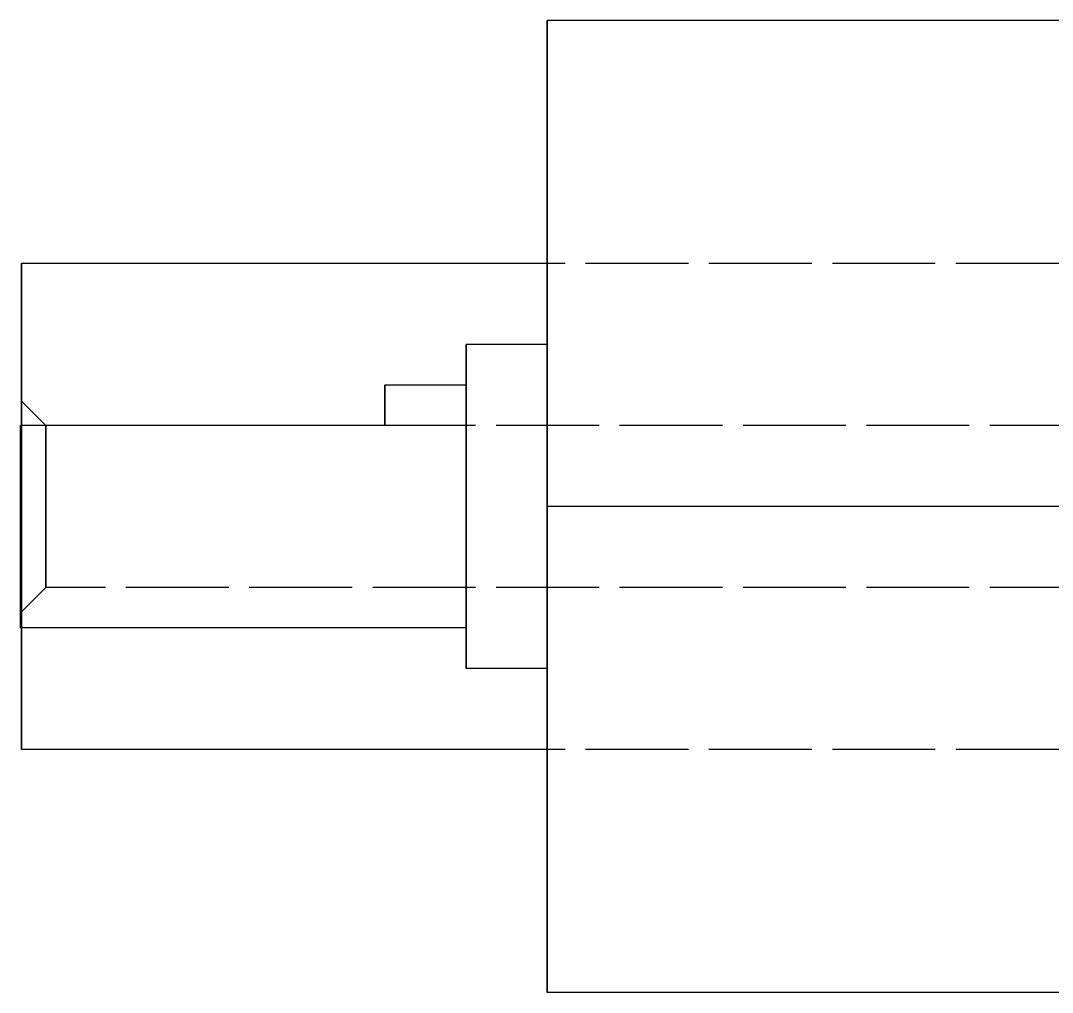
# Model space of a CAD drawing. Header units: millimetres. Extents: x -13 to 161, y -140 to 67.
# Drawn here: x 79.75 to 92.49, y -58.9 to -46.9 of the extents above; entities that cross this region are included whole.
import ezdxf

# ---------------------------------------------------------------- set-up
doc = ezdxf.new("R2010")
doc.units = ezdxf.units.MM
doc.linetypes.add('DASHED', pattern=[1.524, 1.27, -0.254])
doc.layers.add('HIDDEN', color=8, linetype='DASHED')
doc.layers.add('VISIBLE', color=7, linetype='CONTINUOUS')

msp = doc.modelspace()

# ---------------------------------------------------------------- linework, layer by layer
at = {"layer": 'HIDDEN'}
for points in [[(86.25, -46.9), (86.25, -47.09048), (86.25, -47.28095), (86.25, -47.47143), (86.25, -47.6619), (86.25, -47.85238), (86.25, -48.04286), (86.25, -48.23333), (86.25, -48.42381), (86.25, -48.61429), (86.25, -48.80476), (86.25, -48.99524), (86.25, -49.18571), (86.25, -49.37619), (86.25, -49.56667), (86.25, -49.75714), (86.25, -49.94762), (86.25, -50.1381), (86.25, -50.32857), (86.25, -50.51905), (86.25, -50.70952), (86.25, -50.9), (86.25, -51.09048), (86.25, -51.28095), (86.25, -51.47143), (86.25, -51.6619), (86.25, -51.85238), (86.25, -52.04286), (86.25, -52.23333), (86.25, -52.42381), (86.25, -52.61429), (86.25, -52.80476), (86.25, -52.99524), (86.25, -53.18571), (86.25, -53.37619), (86.25, -53.56667), (86.25, -53.75714), (86.25, -53.94762), (86.25, -54.1381), (86.25, -54.32857), (86.25, -54.51905), (86.25, -54.70952), (86.25, -54.9), (86.25, -55.09048), (86.25, -55.28095), (86.25, -55.47143), (86.25, -55.6619), (86.25, -55.85238), (86.25, -56.04286), (86.25, -56.23333), (86.25, -56.42381), (86.25, -56.61429), (86.25, -56.80476), (86.25, -56.99524), (86.25, -57.18571), (86.25, -57.37619), (86.25, -57.56667), (86.25, -57.75714), (86.25, -57.94762), (86.25, -58.1381), (86.25, -58.32857), (86.25, -58.51905), (86.25, -58.70952), (86.25, -58.9)], [(79.76, -49.9), (79.76, -49.99524), (79.76, -50.09048), (79.76, -50.18571), (79.76, -50.28095), (79.76, -50.37619), (79.76, -50.47143), (79.76, -50.56667), (79.76, -50.6619), (79.76, -50.75714), (79.76, -50.85238), (79.76, -50.94762), (79.76, -51.04286), (79.76, -51.1381), (79.76, -51.23333), (79.76, -51.32857), (79.76, -51.42381), (79.76, -51.51905), (79.76, -51.61429), (79.76, -51.70952), (79.76, -51.80476), (79.76, -51.9), (79.76, -51.99524), (79.76, -52.09048), (79.76, -52.18571), (79.76, -52.28095), (79.76, -52.37619), (79.76, -52.47143), (79.76, -52.56667), (79.76, -52.6619), (79.76, -52.75714), (79.76, -52.85238), (79.76, -52.94762), (79.76, -53.04286), (79.76, -53.1381), (79.76, -53.23333), (79.76, -53.32857), (79.76, -53.42381), (79.76, -53.51905), (79.76, -53.61429), (79.76, -53.70952), (79.76, -53.80476), (79.76, -53.9), (79.76, -53.99524), (79.76, -54.09048), (79.76, -54.18571), (79.76, -54.28095), (79.76, -54.37619), (79.76, -54.47143), (79.76, -54.56667), (79.76, -54.6619), (79.76, -54.75714), (79.76, -54.85238), (79.76, -54.94762), (79.76, -55.04286), (79.76, -55.1381), (79.76, -55.23333), (79.76, -55.32857), (79.76, -55.42381), (79.76, -55.51905), (79.76, -55.61429), (79.76, -55.70952), (79.76, -55.80476), (79.76, -55.9)], [(104.76, -49.9), (86.25, -49.9)], [(85.25, -50.9), (85.25, -50.96349), (85.25, -51.02698), (85.25, -51.09048), (85.25, -51.15397), (85.25, -51.21746), (85.25, -51.28095), (85.25, -51.34444), (85.25, -51.40794), (85.25, -51.47143), (85.25, -51.53492), (85.25, -51.59841), (85.25, -51.6619), (85.25, -51.7254), (85.25, -51.78889), (85.25, -51.85238), (85.25, -51.91587), (85.25, -51.97937), (85.25, -52.04286), (85.25, -52.10635), (85.25, -52.16984), (85.25, -52.23333), (85.25, -52.29683), (85.25, -52.36032), (85.25, -52.42381), (85.25, -52.4873), (85.25, -52.55079), (85.25, -52.61429), (85.25, -52.67778), (85.25, -52.74127), (85.25, -52.80476), (85.25, -52.86825), (85.25, -52.93175), (85.25, -52.99524), (85.25, -53.05873), (85.25, -53.12222), (85.25, -53.18571), (85.25, -53.24921), (85.25, -53.3127), (85.25, -53.37619), (85.25, -53.43968), (85.25, -53.50317), (85.25, -53.56667), (85.25, -53.63016), (85.25, -53.69365), (85.25, -53.75714), (85.25, -53.82063), (85.25, -53.88413), (85.25, -53.94762), (85.25, -54.01111), (85.25, -54.0746), (85.25, -54.1381), (85.25, -54.20159), (85.25, -54.26508), (85.25, -54.32857), (85.25, -54.39206), (85.25, -54.45556), (85.25, -54.51905), (85.25, -54.58254), (85.25, -54.64603), (85.25, -54.70952), (85.25, -54.77302), (85.25, -54.83651), (85.25, -54.9)], [(86.25, -52.9), (86.25, -52.86825), (86.25, -52.83651), (86.25, -52.80476), (86.25, -52.77302), (86.25, -52.74127), (86.25, -52.70952), (86.25, -52.67778), (86.25, -52.64603), (86.25, -52.61429), (86.25, -52.58254), (86.25, -52.55079), (86.25, -52.51905), (86.25, -52.4873), (86.25, -52.45556), (86.25, -52.42381), (86.25, -52.39206), (86.25, -52.36032), (86.25, -52.32857), (86.25, -52.29683), (86.25, -52.26508), (86.25, -52.23333), (86.25, -52.20159), (86.25, -52.16984), (86.25, -52.1381), (86.25, -52.10635), (86.25, -52.0746), (86.25, -52.04286), (86.25, -52.01111), (86.25, -51.97937), (86.25, -51.94762), (86.25, -51.91587), (86.25, -51.88413), (86.25, -51.85238), (86.25, -51.82063), (86.25, -51.78889), (86.25, -51.75714), (86.25, -51.7254), (86.25, -51.69365), (86.25, -51.6619), (86.25, -51.63016), (86.25, -51.59841), (86.25, -51.56667), (86.25, -51.53492), (86.25, -51.50317), (86.25, -51.47143), (86.25, -51.43968), (86.25, -51.40794), (86.25, -51.37619), (86.25, -51.34444), (86.25, -51.3127), (86.25, -51.28095), (86.25, -51.24921), (86.25, -51.21746), (86.25, -51.18571), (86.25, -51.15397), (86.25, -51.12222), (86.25, -51.09048), (86.25, -51.05873), (86.25, -51.02698), (86.25, -50.99524), (86.25, -50.96349), (86.25, -50.93175), (86.25, -50.9)], [(86.25, -50.9), (86.25, -50.96349), (86.25, -51.02698), (86.25, -51.09048), (86.25, -51.15397), (86.25, -51.21746), (86.25, -51.28095), (86.25, -51.34444), (86.25, -51.40794), (86.25, -51.47143), (86.25, -51.53492), (86.25, -51.59841), (86.25, -51.6619), (86.25, -51.7254), (86.25, -51.78889), (86.25, -51.85238), (86.25, -51.91587), (86.25, -51.97937), (86.25, -52.04286), (86.25, -52.10635), (86.25, -52.16984), (86.25, -52.23333), (86.25, -52.29683), (86.25, -52.36032), (86.25, -52.42381), (86.25, -52.4873), (86.25, -52.55079), (86.25, -52.61429), (86.25, -52.67778), (86.25, -52.74127), (86.25, -52.80476), (86.25, -52.86825), (86.25, -52.93175), (86.25, -52.99524), (86.25, -53.05873), (86.25, -53.12222), (86.25, -53.18571), (86.25, -53.24921), (86.25, -53.3127), (86.25, -53.37619), (86.25, -53.43968), (86.25, -53.50317), (86.25, -53.56667), (86.25, -53.63016), (86.25, -53.69365), (86.25, -53.75714), (86.25, -53.82063), (86.25, -53.88413), (86.25, -53.94762), (86.25, -54.01111), (86.25, -54.0746), (86.25, -54.1381), (86.25, -54.20159), (86.25, -54.26508), (86.25, -54.32857), (86.25, -54.39206), (86.25, -54.45556), (86.25, -54.51905), (86.25, -54.58254), (86.25, -54.64603), (86.25, -54.70952), (86.25, -54.77302), (86.25, -54.83651), (86.25, -54.9)], [(84.249, -51.4), (84.249, -51.40794), (84.249, -51.41587), (84.249, -51.42381), (84.249, -51.43175), (84.249, -51.43968), (84.249, -51.44762), (84.249, -51.45556), (84.249, -51.46349), (84.249, -51.47143), (84.249, -51.47937), (84.249, -51.4873), (84.249, -51.49524), (84.249, -51.50317), (84.249, -51.51111), (84.249, -51.51905), (84.249, -51.52698), (84.249, -51.53492), (84.249, -51.54286), (84.249, -51.55079), (84.249, -51.55873), (84.249, -51.56667), (84.249, -51.5746), (84.249, -51.58254), (84.249, -51.59048), (84.249, -51.59841), (84.249, -51.60635), (84.249, -51.61429), (84.249, -51.62222), (84.249, -51.63016), (84.249, -51.6381), (84.249, -51.64603), (84.249, -51.65397), (84.249, -51.6619), (84.249, -51.66984), (84.249, -51.67778), (84.249, -51.68571), (84.249, -51.69365), (84.249, -51.70159), (84.249, -51.70952), (84.249, -51.71746), (84.249, -51.7254), (84.249, -51.73333), (84.249, -51.74127), (84.249, -51.74921), (84.249, -51.75714), (84.249, -51.76508), (84.249, -51.77302), (84.249, -51.78095), (84.249, -51.78889), (84.249, -51.79683), (84.249, -51.80476), (84.249, -51.8127), (84.249, -51.82063), (84.249, -51.82857), (84.249, -51.83651), (84.249, -51.84444), (84.249, -51.85238), (84.249, -51.86032), (84.249, -51.86825), (84.249, -51.87619), (84.249, -51.88413), (84.249, -51.89206), (84.249, -51.9)], [(85.25, -52.9), (85.25, -52.87619), (85.25, -52.85238), (85.25, -52.82857), (85.25, -52.80476), (85.25, -52.78095), (85.25, -52.75714), (85.25, -52.73333), (85.25, -52.70952), (85.25, -52.68571), (85.25, -52.6619), (85.25, -52.6381), (85.25, -52.61429), (85.25, -52.59048), (85.25, -52.56667), (85.25, -52.54286), (85.25, -52.51905), (85.25, -52.49524), (85.25, -52.47143), (85.25, -52.44762), (85.25, -52.42381), (85.25, -52.4), (85.25, -52.37619), (85.25, -52.35238), (85.25, -52.32857), (85.25, -52.30476), (85.25, -52.28095), (85.25, -52.25714), (85.25, -52.23333), (85.25, -52.20952), (85.25, -52.18571), (85.25, -52.1619), (85.25, -52.1381), (85.25, -52.11429), (85.25, -52.09048), (85.25, -52.06667), (85.25, -52.04286), (85.25, -52.01905), (85.25, -51.99524), (85.25, -51.97143), (85.25, -51.94762), (85.25, -51.92381), (85.25, -51.9), (85.25, -51.87619), (85.25, -51.85238), (85.25, -51.82857), (85.25, -51.80476), (85.25, -51.78095), (85.25, -51.75714), (85.25, -51.73333), (85.25, -51.70952), (85.25, -51.68571), (85.25, -51.6619), (85.25, -51.6381), (85.25, -51.61429), (85.25, -51.59048), (85.25, -51.56667), (85.25, -51.54286), (85.25, -51.51905), (85.25, -51.49524), (85.25, -51.47143), (85.25, -51.44762), (85.25, -51.42381), (85.25, -51.4)], [(85.25, -51.4), (85.25, -51.44762), (85.25, -51.49524), (85.25, -51.54286), (85.25, -51.59048), (85.25, -51.6381), (85.25, -51.68571), (85.25, -51.73333), (85.25, -51.78095), (85.25, -51.82857), (85.25, -51.87619), (85.25, -51.92381), (85.25, -51.97143), (85.25, -52.01905), (85.25, -52.06667), (85.25, -52.11429), (85.25, -52.1619), (85.25, -52.20952), (85.25, -52.25714), (85.25, -52.30476), (85.25, -52.35238), (85.25, -52.4), (85.25, -52.44762), (85.25, -52.49524), (85.25, -52.54286), (85.25, -52.59048), (85.25, -52.6381), (85.25, -52.68571), (85.25, -52.73333), (85.25, -52.78095), (85.25, -52.82857), (85.25, -52.87619), (85.25, -52.92381), (85.25, -52.97143), (85.25, -53.01905), (85.25, -53.06667), (85.25, -53.11429), (85.25, -53.1619), (85.25, -53.20952), (85.25, -53.25714), (85.25, -53.30476), (85.25, -53.35238), (85.25, -53.4), (85.25, -53.44762), (85.25, -53.49524), (85.25, -53.54286), (85.25, -53.59048), (85.25, -53.6381), (85.25, -53.68571), (85.25, -53.73333), (85.25, -53.78095), (85.25, -53.82857), (85.25, -53.87619), (85.25, -53.92381), (85.25, -53.97143), (85.25, -54.01905), (85.25, -54.06667), (85.25, -54.11429), (85.25, -54.1619), (85.25, -54.20952), (85.25, -54.25714), (85.25, -54.30476), (85.25, -54.35238), (85.25, -54.4)], [(79.76, -52.9), (79.76, -52.87937), (79.76, -52.85873), (79.76, -52.8381), (79.76, -52.81746), (79.76, -52.79683), (79.76, -52.77619), (79.76, -52.75556), (79.76, -52.73492), (79.76, -52.71429), (79.76, -52.69365), (79.76, -52.67302), (79.76, -52.65238), (79.76, -52.63175), (79.76, -52.61111), (79.76, -52.59048), (79.76, -52.56984), (79.76, -52.54921), (79.76, -52.52857), (79.76, -52.50794), (79.76, -52.4873), (79.76, -52.46667), (79.76, -52.44603), (79.76, -52.4254), (79.76, -52.40476), (79.76, -52.38413), (79.76, -52.36349), (79.76, -52.34286), (79.76, -52.32222), (79.76, -52.30159), (79.76, -52.28095), (79.76, -52.26032), (79.76, -52.23968), (79.76, -52.21905), (79.76, -52.19841), (79.76, -52.17778), (79.76, -52.15714), (79.76, -52.13651), (79.76, -52.11587), (79.76, -52.09524), (79.76, -52.0746), (79.76, -52.05397), (79.76, -52.03333), (79.76, -52.0127), (79.76, -51.99206), (79.76, -51.97143), (79.76, -51.95079), (79.76, -51.93016), (79.76, -51.90952), (79.76, -51.88889), (79.76, -51.86825), (79.76, -51.84762), (79.76, -51.82698), (79.76, -51.80635), (79.76, -51.78571), (79.76, -51.76508), (79.76, -51.74444), (79.76, -51.72381), (79.76, -51.70317), (79.76, -51.68254), (79.76, -51.6619), (79.76, -51.64127), (79.76, -51.62063), (79.76, -51.6)], [(79.76, -51.6), (79.76, -51.64127), (79.76, -51.68254), (79.76, -51.72381), (79.76, -51.76508), (79.76, -51.80635), (79.76, -51.84762), (79.76, -51.88889), (79.76, -51.93016), (79.76, -51.97143), (79.76, -52.0127), (79.76, -52.05397), (79.76, -52.09524), (79.76, -52.13651), (79.76, -52.17778), (79.76, -52.21905), (79.76, -52.26032), (79.76, -52.30159), (79.76, -52.34286), (79.76, -52.38413), (79.76, -52.4254), (79.76, -52.46667), (79.76, -52.50794), (79.76, -52.54921), (79.76, -52.59048), (79.76, -52.63175), (79.76, -52.67302), (79.76, -52.71429), (79.76, -52.75556), (79.76, -52.79683), (79.76, -52.8381), (79.76, -52.87937), (79.76, -52.92063), (79.76, -52.9619), (79.76, -53.00317), (79.76, -53.04444), (79.76, -53.08571), (79.76, -53.12698), (79.76, -53.16825), (79.76, -53.20952), (79.76, -53.25079), (79.76, -53.29206), (79.76, -53.33333), (79.76, -53.3746), (79.76, -53.41587), (79.76, -53.45714), (79.76, -53.49841), (79.76, -53.53968), (79.76, -53.58095), (79.76, -53.62222), (79.76, -53.66349), (79.76, -53.70476), (79.76, -53.74603), (79.76, -53.7873), (79.76, -53.82857), (79.76, -53.86984), (79.76, -53.91111), (79.76, -53.95238), (79.76, -53.99365), (79.76, -54.03492), (79.76, -54.07619), (79.76, -54.11746), (79.76, -54.15873), (79.76, -54.2)], [(80.06, -51.9), (79.76, -51.6)], [(84.249, -51.9), (79.75, -51.9)], [(79.75, -51.9), (79.75, -51.93968), (79.75, -51.97937), (79.75, -52.01905), (79.75, -52.05873), (79.75, -52.09841), (79.75, -52.1381), (79.75, -52.17778), (79.75, -52.21746), (79.75, -52.25714), (79.75, -52.29683), (79.75, -52.33651), (79.75, -52.37619), (79.75, -52.41587), (79.75, -52.45556), (79.75, -52.49524), (79.75, -52.53492), (79.75, -52.5746), (79.75, -52.61429), (79.75, -52.65397), (79.75, -52.69365), (79.75, -52.73333), (79.75, -52.77302), (79.75, -52.8127), (79.75, -52.85238), (79.75, -52.89206), (79.75, -52.93175), (79.75, -52.97143), (79.75, -53.01111), (79.75, -53.05079), (79.75, -53.09048), (79.75, -53.13016), (79.75, -53.16984), (79.75, -53.20952), (79.75, -53.24921), (79.75, -53.28889), (79.75, -53.32857), (79.75, -53.36825), (79.75, -53.40794), (79.75, -53.44762), (79.75, -53.4873), (79.75, -53.52698), (79.75, -53.56667), (79.75, -53.60635), (79.75, -53.64603), (79.75, -53.68571), (79.75, -53.7254), (79.75, -53.76508), (79.75, -53.80476), (79.75, -53.84444), (79.75, -53.88413), (79.75, -53.92381), (79.75, -53.96349), (79.75, -54.00317), (79.75, -54.04286), (79.75, -54.08254), (79.75, -54.12222), (79.75, -54.1619), (79.75, -54.20159), (79.75, -54.24127), (79.75, -54.28095), (79.75, -54.32063), (79.75, -54.36032), (79.75, -54.4)], [(79.76, -52.9), (79.76, -52.88413), (79.76, -52.86825), (79.76, -52.85238), (79.76, -52.83651), (79.76, -52.82063), (79.76, -52.80476), (79.76, -52.78889), (79.76, -52.77302), (79.76, -52.75714), (79.76, -52.74127), (79.76, -52.7254), (79.76, -52.70952), (79.76, -52.69365), (79.76, -52.67778), (79.76, -52.6619), (79.76, -52.64603), (79.76, -52.63016), (79.76, -52.61429), (79.76, -52.59841), (79.76, -52.58254), (79.76, -52.56667), (79.76, -52.55079), (79.76, -52.53492), (79.76, -52.51905), (79.76, -52.50317), (79.76, -52.4873), (79.76, -52.47143), (79.76, -52.45556), (79.76, -52.43968), (79.76, -52.42381), (79.76, -52.40794), (79.76, -52.39206), (79.76, -52.37619), (79.76, -52.36032), (79.76, -52.34444), (79.76, -52.32857), (79.76, -52.3127), (79.76, -52.29683), (79.76, -52.28095), (79.76, -52.26508), (79.76, -52.24921), (79.76, -52.23333), (79.76, -52.21746), (79.76, -52.20159), (79.76, -52.18571), (79.76, -52.16984), (79.76, -52.15397), (79.76, -52.1381), (79.76, -52.12222), (79.76, -52.10635), (79.76, -52.09048), (79.76, -52.0746), (79.76, -52.05873), (79.76, -52.04286), (79.76, -52.02698), (79.76, -52.01111), (79.76, -51.99524), (79.76, -51.97937), (79.76, -51.96349), (79.76, -51.94762), (79.76, -51.93175), (79.76, -51.91587), (79.76, -51.9)], [(80.06, -52.9), (80.06, -52.88413), (80.06, -52.86825), (80.06, -52.85238), (80.06, -52.83651), (80.06, -52.82063), (80.06, -52.80476), (80.06, -52.78889), (80.06, -52.77302), (80.06, -52.75714), (80.06, -52.74127), (80.06, -52.7254), (80.06, -52.70952), (80.06, -52.69365), (80.06, -52.67778), (80.06, -52.6619), (80.06, -52.64603), (80.06, -52.63016), (80.06, -52.61429), (80.06, -52.59841), (80.06, -52.58254), (80.06, -52.56667), (80.06, -52.55079), (80.06, -52.53492), (80.06, -52.51905), (80.06, -52.50317), (80.06, -52.4873), (80.06, -52.47143), (80.06, -52.45556), (80.06, -52.43968), (80.06, -52.42381), (80.06, -52.40794), (80.06, -52.39206), (80.06, -52.37619), (80.06, -52.36032), (80.06, -52.34444), (80.06, -52.32857), (80.06, -52.3127), (80.06, -52.29683), (80.06, -52.28095), (80.06, -52.26508), (80.06, -52.24921), (80.06, -52.23333), (80.06, -52.21746), (80.06, -52.20159), (80.06, -52.18571), (80.06, -52.16984), (80.06, -52.15397), (80.06, -52.1381), (80.06, -52.12222), (80.06, -52.10635), (80.06, -52.09048), (80.06, -52.0746), (80.06, -52.05873), (80.06, -52.04286), (80.06, -52.02698), (80.06, -52.01111), (80.06, -51.99524), (80.06, -51.97937), (80.06, -51.96349), (80.06, -51.94762), (80.06, -51.93175), (80.06, -51.91587), (80.06, -51.9)], [(80.06, -51.9), (80.06, -51.93175), (80.06, -51.96349), (80.06, -51.99524), (80.06, -52.02698), (80.06, -52.05873), (80.06, -52.09048), (80.06, -52.12222), (80.06, -52.15397), (80.06, -52.18571), (80.06, -52.21746), (80.06, -52.24921), (80.06, -52.28095), (80.06, -52.3127), (80.06, -52.34444), (80.06, -52.37619), (80.06, -52.40794), (80.06, -52.43968), (80.06, -52.47143), (80.06, -52.50317), (80.06, -52.53492), (80.06, -52.56667), (80.06, -52.59841), (80.06, -52.63016), (80.06, -52.6619), (80.06, -52.69365), (80.06, -52.7254), (80.06, -52.75714), (80.06, -52.78889), (80.06, -52.82063), (80.06, -52.85238), (80.06, -52.88413), (80.06, -52.91587), (80.06, -52.94762), (80.06, -52.97937), (80.06, -53.01111), (80.06, -53.04286), (80.06, -53.0746), (80.06, -53.10635), (80.06, -53.1381), (80.06, -53.16984), (80.06, -53.20159), (80.06, -53.23333), (80.06, -53.26508), (80.06, -53.29683), (80.06, -53.32857), (80.06, -53.36032), (80.06, -53.39206), (80.06, -53.42381), (80.06, -53.45556), (80.06, -53.4873), (80.06, -53.51905), (80.06, -53.55079), (80.06, -53.58254), (80.06, -53.61429), (80.06, -53.64603), (80.06, -53.67778), (80.06, -53.70952), (80.06, -53.74127), (80.06, -53.77302), (80.06, -53.80476), (80.06, -53.83651), (80.06, -53.86825), (80.06, -53.9)], [(97.56, -51.9), (80.06, -51.9)], [(79.76, -54.2), (79.76, -54.17937), (79.76, -54.15873), (79.76, -54.1381), (79.76, -54.11746), (79.76, -54.09683), (79.76, -54.07619), (79.76, -54.05556), (79.76, -54.03492), (79.76, -54.01429), (79.76, -53.99365), (79.76, -53.97302), (79.76, -53.95238), (79.76, -53.93175), (79.76, -53.91111), (79.76, -53.89048), (79.76, -53.86984), (79.76, -53.84921), (79.76, -53.82857), (79.76, -53.80794), (79.76, -53.7873), (79.76, -53.76667), (79.76, -53.74603), (79.76, -53.7254), (79.76, -53.70476), (79.76, -53.68413), (79.76, -53.66349), (79.76, -53.64286), (79.76, -53.62222), (79.76, -53.60159), (79.76, -53.58095), (79.76, -53.56032), (79.76, -53.53968), (79.76, -53.51905), (79.76, -53.49841), (79.76, -53.47778), (79.76, -53.45714), (79.76, -53.43651), (79.76, -53.41587), (79.76, -53.39524), (79.76, -53.3746), (79.76, -53.35397), (79.76, -53.33333), (79.76, -53.3127), (79.76, -53.29206), (79.76, -53.27143), (79.76, -53.25079), (79.76, -53.23016), (79.76, -53.20952), (79.76, -53.18889), (79.76, -53.16825), (79.76, -53.14762), (79.76, -53.12698), (79.76, -53.10635), (79.76, -53.08571), (79.76, -53.06508), (79.76, -53.04444), (79.76, -53.02381), (79.76, -53.00317), (79.76, -52.98254), (79.76, -52.9619), (79.76, -52.94127), (79.76, -52.92063), (79.76, -52.9)], [(79.76, -54.4), (79.76, -54.37619), (79.76, -54.35238), (79.76, -54.32857), (79.76, -54.30476), (79.76, -54.28095), (79.76, -54.25714), (79.76, -54.23333), (79.76, -54.20952), (79.76, -54.18571), (79.76, -54.1619), (79.76, -54.1381), (79.76, -54.11429), (79.76, -54.09048), (79.76, -54.06667), (79.76, -54.04286), (79.76, -54.01905), (79.76, -53.99524), (79.76, -53.97143), (79.76, -53.94762), (79.76, -53.92381), (79.76, -53.9), (79.76, -53.87619), (79.76, -53.85238), (79.76, -53.82857), (79.76, -53.80476), (79.76, -53.78095), (79.76, -53.75714), (79.76, -53.73333), (79.76, -53.70952), (79.76, -53.68571), (79.76, -53.6619), (79.76, -53.6381), (79.76, -53.61429), (79.76, -53.59048), (79.76, -53.56667), (79.76, -53.54286), (79.76, -53.51905), (79.76, -53.49524), (79.76, -53.47143), (79.76, -53.44762), (79.76, -53.42381), (79.76, -53.4), (79.76, -53.37619), (79.76, -53.35238), (79.76, -53.32857), (79.76, -53.30476), (79.76, -53.28095), (79.76, -53.25714), (79.76, -53.23333), (79.76, -53.20952), (79.76, -53.18571), (79.76, -53.1619), (79.76, -53.1381), (79.76, -53.11429), (79.76, -53.09048), (79.76, -53.06667), (79.76, -53.04286), (79.76, -53.01905), (79.76, -52.99524), (79.76, -52.97143), (79.76, -52.94762), (79.76, -52.92381), (79.76, -52.9)], [(80.06, -53.9), (80.06, -53.88413), (80.06, -53.86825), (80.06, -53.85238), (80.06, -53.83651), (80.06, -53.82063), (80.06, -53.80476), (80.06, -53.78889), (80.06, -53.77302), (80.06, -53.75714), (80.06, -53.74127), (80.06, -53.7254), (80.06, -53.70952), (80.06, -53.69365), (80.06, -53.67778), (80.06, -53.6619), (80.06, -53.64603), (80.06, -53.63016), (80.06, -53.61429), (80.06, -53.59841), (80.06, -53.58254), (80.06, -53.56667), (80.06, -53.55079), (80.06, -53.53492), (80.06, -53.51905), (80.06, -53.50317), (80.06, -53.4873), (80.06, -53.47143), (80.06, -53.45556), (80.06, -53.43968), (80.06, -53.42381), (80.06, -53.40794), (80.06, -53.39206), (80.06, -53.37619), (80.06, -53.36032), (80.06, -53.34444), (80.06, -53.32857), (80.06, -53.3127), (80.06, -53.29683), (80.06, -53.28095), (80.06, -53.26508), (80.06, -53.24921), (80.06, -53.23333), (80.06, -53.21746), (80.06, -53.20159), (80.06, -53.18571), (80.06, -53.16984), (80.06, -53.15397), (80.06, -53.1381), (80.06, -53.12222), (80.06, -53.10635), (80.06, -53.09048), (80.06, -53.0746), (80.06, -53.05873), (80.06, -53.04286), (80.06, -53.02698), (80.06, -53.01111), (80.06, -52.99524), (80.06, -52.97937), (80.06, -52.96349), (80.06, -52.94762), (80.06, -52.93175), (80.06, -52.91587), (80.06, -52.9)], [(85.25, -54.4), (85.25, -54.37619), (85.25, -54.35238), (85.25, -54.32857), (85.25, -54.30476), (85.25, -54.28095), (85.25, -54.25714), (85.25, -54.23333), (85.25, -54.20952), (85.25, -54.18571), (85.25, -54.1619), (85.25, -54.1381), (85.25, -54.11429), (85.25, -54.09048), (85.25, -54.06667), (85.25, -54.04286), (85.25, -54.01905), (85.25, -53.99524), (85.25, -53.97143), (85.25, -53.94762), (85.25, -53.92381), (85.25, -53.9), (85.25, -53.87619), (85.25, -53.85238), (85.25, -53.82857), (85.25, -53.80476), (85.25, -53.78095), (85.25, -53.75714), (85.25, -53.73333), (85.25, -53.70952), (85.25, -53.68571), (85.25, -53.6619), (85.25, -53.6381), (85.25, -53.61429), (85.25, -53.59048), (85.25, -53.56667), (85.25, -53.54286), (85.25, -53.51905), (85.25, -53.49524), (85.25, -53.47143), (85.25, -53.44762), (85.25, -53.42381), (85.25, -53.4), (85.25, -53.37619), (85.25, -53.35238), (85.25, -53.32857), (85.25, -53.30476), (85.25, -53.28095), (85.25, -53.25714), (85.25, -53.23333), (85.25, -53.20952), (85.25, -53.18571), (85.25, -53.1619), (85.25, -53.1381), (85.25, -53.11429), (85.25, -53.09048), (85.25, -53.06667), (85.25, -53.04286), (85.25, -53.01905), (85.25, -52.99524), (85.25, -52.97143), (85.25, -52.94762), (85.25, -52.92381), (85.25, -52.9)], [(86.25, -54.9), (86.25, -54.86825), (86.25, -54.83651), (86.25, -54.80476), (86.25, -54.77302), (86.25, -54.74127), (86.25, -54.70952), (86.25, -54.67778), (86.25, -54.64603), (86.25, -54.61429), (86.25, -54.58254), (86.25, -54.55079), (86.25, -54.51905), (86.25, -54.4873), (86.25, -54.45556), (86.25, -54.42381), (86.25, -54.39206), (86.25, -54.36032), (86.25, -54.32857), (86.25, -54.29683), (86.25, -54.26508), (86.25, -54.23333), (86.25, -54.20159), (86.25, -54.16984), (86.25, -54.1381), (86.25, -54.10635), (86.25, -54.0746), (86.25, -54.04286), (86.25, -54.01111), (86.25, -53.97937), (86.25, -53.94762), (86.25, -53.91587), (86.25, -53.88413), (86.25, -53.85238), (86.25, -53.82063), (86.25, -53.78889), (86.25, -53.75714), (86.25, -53.7254), (86.25, -53.69365), (86.25, -53.6619), (86.25, -53.63016), (86.25, -53.59841), (86.25, -53.56667), (86.25, -53.53492), (86.25, -53.50317), (86.25, -53.47143), (86.25, -53.43968), (86.25, -53.40794), (86.25, -53.37619), (86.25, -53.34444), (86.25, -53.3127), (86.25, -53.28095), (86.25, -53.24921), (86.25, -53.21746), (86.25, -53.18571), (86.25, -53.15397), (86.25, -53.12222), (86.25, -53.09048), (86.25, -53.05873), (86.25, -53.02698), (86.25, -52.99524), (86.25, -52.96349), (86.25, -52.93175), (86.25, -52.9)], [(80.06, -53.9), (79.76, -54.2)], [(97.56, -53.9), (80.06, -53.9)], [(104.76, -55.9), (86.25, -55.9)]]:
    msp.add_lwpolyline(points, dxfattribs=at)
at = {"layer": 'VISIBLE'}
for points in [[(86.25, -52.9), (86.25, -52.80476), (86.25, -52.70952), (86.25, -52.61429), (86.25, -52.51905), (86.25, -52.42381), (86.25, -52.32857), (86.25, -52.23333), (86.25, -52.1381), (86.25, -52.04286), (86.25, -51.94762), (86.25, -51.85238), (86.25, -51.75714), (86.25, -51.6619), (86.25, -51.56667), (86.25, -51.47143), (86.25, -51.37619), (86.25, -51.28095), (86.25, -51.18571), (86.25, -51.09048), (86.25, -50.99524), (86.25, -50.9), (86.25, -50.80476), (86.25, -50.70952), (86.25, -50.61429), (86.25, -50.51905), (86.25, -50.42381), (86.25, -50.32857), (86.25, -50.23333), (86.25, -50.1381), (86.25, -50.04286), (86.25, -49.94762), (86.25, -49.85238), (86.25, -49.75714), (86.25, -49.6619), (86.25, -49.56667), (86.25, -49.47143), (86.25, -49.37619), (86.25, -49.28095), (86.25, -49.18571), (86.25, -49.09048), (86.25, -48.99524), (86.25, -48.9), (86.25, -48.80476), (86.25, -48.70952), (86.25, -48.61429), (86.25, -48.51905), (86.25, -48.42381), (86.25, -48.32857), (86.25, -48.23333), (86.25, -48.1381), (86.25, -48.04286), (86.25, -47.94762), (86.25, -47.85238), (86.25, -47.75714), (86.25, -47.6619), (86.25, -47.56667), (86.25, -47.47143), (86.25, -47.37619), (86.25, -47.28095), (86.25, -47.18571), (86.25, -47.09048), (86.25, -46.99524), (86.25, -46.9)], [(103.05, -46.9), (86.25, -46.9)], [(79.76, -51.9), (79.76, -51.86825), (79.76, -51.83651), (79.76, -51.80476), (79.76, -51.77302), (79.76, -51.74127), (79.76, -51.70952), (79.76, -51.67778), (79.76, -51.64603), (79.76, -51.61429), (79.76, -51.58254), (79.76, -51.55079), (79.76, -51.51905), (79.76, -51.4873), (79.76, -51.45556), (79.76, -51.42381), (79.76, -51.39206), (79.76, -51.36032), (79.76, -51.32857), (79.76, -51.29683), (79.76, -51.26508), (79.76, -51.23333), (79.76, -51.20159), (79.76, -51.16984), (79.76, -51.1381), (79.76, -51.10635), (79.76, -51.0746), (79.76, -51.04286), (79.76, -51.01111), (79.76, -50.97937), (79.76, -50.94762), (79.76, -50.91587), (79.76, -50.88413), (79.76, -50.85238), (79.76, -50.82063), (79.76, -50.78889), (79.76, -50.75714), (79.76, -50.7254), (79.76, -50.69365), (79.76, -50.6619), (79.76, -50.63016), (79.76, -50.59841), (79.76, -50.56667), (79.76, -50.53492), (79.76, -50.50317), (79.76, -50.47143), (79.76, -50.43968), (79.76, -50.40794), (79.76, -50.37619), (79.76, -50.34444), (79.76, -50.3127), (79.76, -50.28095), (79.76, -50.24921), (79.76, -50.21746), (79.76, -50.18571), (79.76, -50.15397), (79.76, -50.12222), (79.76, -50.09048), (79.76, -50.05873), (79.76, -50.02698), (79.76, -49.99524), (79.76, -49.96349), (79.76, -49.93175), (79.76, -49.9)], [(86.25, -49.9), (79.76, -49.9)], [(85.25, -52.9), (85.25, -52.86825), (85.25, -52.83651), (85.25, -52.80476), (85.25, -52.77302), (85.25, -52.74127), (85.25, -52.70952), (85.25, -52.67778), (85.25, -52.64603), (85.25, -52.61429), (85.25, -52.58254), (85.25, -52.55079), (85.25, -52.51905), (85.25, -52.4873), (85.25, -52.45556), (85.25, -52.42381), (85.25, -52.39206), (85.25, -52.36032), (85.25, -52.32857), (85.25, -52.29683), (85.25, -52.26508), (85.25, -52.23333), (85.25, -52.20159), (85.25, -52.16984), (85.25, -52.1381), (85.25, -52.10635), (85.25, -52.0746), (85.25, -52.04286), (85.25, -52.01111), (85.25, -51.97937), (85.25, -51.94762), (85.25, -51.91587), (85.25, -51.88413), (85.25, -51.85238), (85.25, -51.82063), (85.25, -51.78889), (85.25, -51.75714), (85.25, -51.7254), (85.25, -51.69365), (85.25, -51.6619), (85.25, -51.63016), (85.25, -51.59841), (85.25, -51.56667), (85.25, -51.53492), (85.25, -51.50317), (85.25, -51.47143), (85.25, -51.43968), (85.25, -51.40794), (85.25, -51.37619), (85.25, -51.34444), (85.25, -51.3127), (85.25, -51.28095), (85.25, -51.24921), (85.25, -51.21746), (85.25, -51.18571), (85.25, -51.15397), (85.25, -51.12222), (85.25, -51.09048), (85.25, -51.05873), (85.25, -51.02698), (85.25, -50.99524), (85.25, -50.96349), (85.25, -50.93175), (85.25, -50.9)], [(86.25, -50.9), (85.25, -50.9)], [(84.249, -51.9), (84.249, -51.89206), (84.249, -51.88413), (84.249, -51.87619), (84.249, -51.86825), (84.249, -51.86032), (84.249, -51.85238), (84.249, -51.84444), (84.249, -51.83651), (84.249, -51.82857), (84.249, -51.82063), (84.249, -51.8127), (84.249, -51.80476), (84.249, -51.79683), (84.249, -51.78889), (84.249, -51.78095), (84.249, -51.77302), (84.249, -51.76508), (84.249, -51.75714), (84.249, -51.74921), (84.249, -51.74127), (84.249, -51.73333), (84.249, -51.7254), (84.249, -51.71746), (84.249, -51.70952), (84.249, -51.70159), (84.249, -51.69365), (84.249, -51.68571), (84.249, -51.67778), (84.249, -51.66984), (84.249, -51.6619), (84.249, -51.65397), (84.249, -51.64603), (84.249, -51.6381), (84.249, -51.63016), (84.249, -51.62222), (84.249, -51.61429), (84.249, -51.60635), (84.249, -51.59841), (84.249, -51.59048), (84.249, -51.58254), (84.249, -51.5746), (84.249, -51.56667), (84.249, -51.55873), (84.249, -51.55079), (84.249, -51.54286), (84.249, -51.53492), (84.249, -51.52698), (84.249, -51.51905), (84.249, -51.51111), (84.249, -51.50317), (84.249, -51.49524), (84.249, -51.4873), (84.249, -51.47937), (84.249, -51.47143), (84.249, -51.46349), (84.249, -51.45556), (84.249, -51.44762), (84.249, -51.43968), (84.249, -51.43175), (84.249, -51.42381), (84.249, -51.41587), (84.249, -51.40794), (84.249, -51.4)], [(85.25, -51.4), (84.249, -51.4)], [(79.75, -52.9), (79.75, -52.88413), (79.75, -52.86825), (79.75, -52.85238), (79.75, -52.83651), (79.75, -52.82063), (79.75, -52.80476), (79.75, -52.78889), (79.75, -52.77302), (79.75, -52.75714), (79.75, -52.74127), (79.75, -52.7254), (79.75, -52.70952), (79.75, -52.69365), (79.75, -52.67778), (79.75, -52.6619), (79.75, -52.64603), (79.75, -52.63016), (79.75, -52.61429), (79.75, -52.59841), (79.75, -52.58254), (79.75, -52.56667), (79.75, -52.55079), (79.75, -52.53492), (79.75, -52.51905), (79.75, -52.50317), (79.75, -52.4873), (79.75, -52.47143), (79.75, -52.45556), (79.75, -52.43968), (79.75, -52.42381), (79.75, -52.40794), (79.75, -52.39206), (79.75, -52.37619), (79.75, -52.36032), (79.75, -52.34444), (79.75, -52.32857), (79.75, -52.3127), (79.75, -52.29683), (79.75, -52.28095), (79.75, -52.26508), (79.75, -52.24921), (79.75, -52.23333), (79.75, -52.21746), (79.75, -52.20159), (79.75, -52.18571), (79.75, -52.16984), (79.75, -52.15397), (79.75, -52.1381), (79.75, -52.12222), (79.75, -52.10635), (79.75, -52.09048), (79.75, -52.0746), (79.75, -52.05873), (79.75, -52.04286), (79.75, -52.02698), (79.75, -52.01111), (79.75, -51.99524), (79.75, -51.97937), (79.75, -51.96349), (79.75, -51.94762), (79.75, -51.93175), (79.75, -51.91587), (79.75, -51.9)], [(84.249, -51.9), (79.75, -51.9)], [(79.75, -54.4), (79.75, -54.37619), (79.75, -54.35238), (79.75, -54.32857), (79.75, -54.30476), (79.75, -54.28095), (79.75, -54.25714), (79.75, -54.23333), (79.75, -54.20952), (79.75, -54.18571), (79.75, -54.1619), (79.75, -54.1381), (79.75, -54.11429), (79.75, -54.09048), (79.75, -54.06667), (79.75, -54.04286), (79.75, -54.01905), (79.75, -53.99524), (79.75, -53.97143), (79.75, -53.94762), (79.75, -53.92381), (79.75, -53.9), (79.75, -53.87619), (79.75, -53.85238), (79.75, -53.82857), (79.75, -53.80476), (79.75, -53.78095), (79.75, -53.75714), (79.75, -53.73333), (79.75, -53.70952), (79.75, -53.68571), (79.75, -53.6619), (79.75, -53.6381), (79.75, -53.61429), (79.75, -53.59048), (79.75, -53.56667), (79.75, -53.54286), (79.75, -53.51905), (79.75, -53.49524), (79.75, -53.47143), (79.75, -53.44762), (79.75, -53.42381), (79.75, -53.4), (79.75, -53.37619), (79.75, -53.35238), (79.75, -53.32857), (79.75, -53.30476), (79.75, -53.28095), (79.75, -53.25714), (79.75, -53.23333), (79.75, -53.20952), (79.75, -53.18571), (79.75, -53.1619), (79.75, -53.1381), (79.75, -53.11429), (79.75, -53.09048), (79.75, -53.06667), (79.75, -53.04286), (79.75, -53.01905), (79.75, -52.99524), (79.75, -52.97143), (79.75, -52.94762), (79.75, -52.92381), (79.75, -52.9)], [(85.25, -54.9), (85.25, -54.86825), (85.25, -54.83651), (85.25, -54.80476), (85.25, -54.77302), (85.25, -54.74127), (85.25, -54.70952), (85.25, -54.67778), (85.25, -54.64603), (85.25, -54.61429), (85.25, -54.58254), (85.25, -54.55079), (85.25, -54.51905), (85.25, -54.4873), (85.25, -54.45556), (85.25, -54.42381), (85.25, -54.39206), (85.25, -54.36032), (85.25, -54.32857), (85.25, -54.29683), (85.25, -54.26508), (85.25, -54.23333), (85.25, -54.20159), (85.25, -54.16984), (85.25, -54.1381), (85.25, -54.10635), (85.25, -54.0746), (85.25, -54.04286), (85.25, -54.01111), (85.25, -53.97937), (85.25, -53.94762), (85.25, -53.91587), (85.25, -53.88413), (85.25, -53.85238), (85.25, -53.82063), (85.25, -53.78889), (85.25, -53.75714), (85.25, -53.7254), (85.25, -53.69365), (85.25, -53.6619), (85.25, -53.63016), (85.25, -53.59841), (85.25, -53.56667), (85.25, -53.53492), (85.25, -53.50317), (85.25, -53.47143), (85.25, -53.43968), (85.25, -53.40794), (85.25, -53.37619), (85.25, -53.34444), (85.25, -53.3127), (85.25, -53.28095), (85.25, -53.24921), (85.25, -53.21746), (85.25, -53.18571), (85.25, -53.15397), (85.25, -53.12222), (85.25, -53.09048), (85.25, -53.05873), (85.25, -53.02698), (85.25, -52.99524), (85.25, -52.96349), (85.25, -52.93175), (85.25, -52.9)], [(103.05, -52.9), (86.25, -52.9)], [(86.25, -58.9), (86.25, -58.80476), (86.25, -58.70952), (86.25, -58.61429), (86.25, -58.51905), (86.25, -58.42381), (86.25, -58.32857), (86.25, -58.23333), (86.25, -58.1381), (86.25, -58.04286), (86.25, -57.94762), (86.25, -57.85238), (86.25, -57.75714), (86.25, -57.6619), (86.25, -57.56667), (86.25, -57.47143), (86.25, -57.37619), (86.25, -57.28095), (86.25, -57.18571), (86.25, -57.09048), (86.25, -56.99524), (86.25, -56.9), (86.25, -56.80476), (86.25, -56.70952), (86.25, -56.61429), (86.25, -56.51905), (86.25, -56.42381), (86.25, -56.32857), (86.25, -56.23333), (86.25, -56.1381), (86.25, -56.04286), (86.25, -55.94762), (86.25, -55.85238), (86.25, -55.75714), (86.25, -55.6619), (86.25, -55.56667), (86.25, -55.47143), (86.25, -55.37619), (86.25, -55.28095), (86.25, -55.18571), (86.25, -55.09048), (86.25, -54.99524), (86.25, -54.9), (86.25, -54.80476), (86.25, -54.70952), (86.25, -54.61429), (86.25, -54.51905), (86.25, -54.42381), (86.25, -54.32857), (86.25, -54.23333), (86.25, -54.1381), (86.25, -54.04286), (86.25, -53.94762), (86.25, -53.85238), (86.25, -53.75714), (86.25, -53.6619), (86.25, -53.56667), (86.25, -53.47143), (86.25, -53.37619), (86.25, -53.28095), (86.25, -53.18571), (86.25, -53.09048), (86.25, -52.99524), (86.25, -52.9)], [(85.25, -54.4), (79.75, -54.4)], [(79.76, -55.9), (79.76, -55.87619), (79.76, -55.85238), (79.76, -55.82857), (79.76, -55.80476), (79.76, -55.78095), (79.76, -55.75714), (79.76, -55.73333), (79.76, -55.70952), (79.76, -55.68571), (79.76, -55.6619), (79.76, -55.6381), (79.76, -55.61429), (79.76, -55.59048), (79.76, -55.56667), (79.76, -55.54286), (79.76, -55.51905), (79.76, -55.49524), (79.76, -55.47143), (79.76, -55.44762), (79.76, -55.42381), (79.76, -55.4), (79.76, -55.37619), (79.76, -55.35238), (79.76, -55.32857), (79.76, -55.30476), (79.76, -55.28095), (79.76, -55.25714), (79.76, -55.23333), (79.76, -55.20952), (79.76, -55.18571), (79.76, -55.1619), (79.76, -55.1381), (79.76, -55.11429), (79.76, -55.09048), (79.76, -55.06667), (79.76, -55.04286), (79.76, -55.01905), (79.76, -54.99524), (79.76, -54.97143), (79.76, -54.94762), (79.76, -54.92381), (79.76, -54.9), (79.76, -54.87619), (79.76, -54.85238), (79.76, -54.82857), (79.76, -54.80476), (79.76, -54.78095), (79.76, -54.75714), (79.76, -54.73333), (79.76, -54.70952), (79.76, -54.68571), (79.76, -54.6619), (79.76, -54.6381), (79.76, -54.61429), (79.76, -54.59048), (79.76, -54.56667), (79.76, -54.54286), (79.76, -54.51905), (79.76, -54.49524), (79.76, -54.47143), (79.76, -54.44762), (79.76, -54.42381), (79.76, -54.4)], [(86.25, -54.9), (85.25, -54.9)], [(86.25, -55.9), (79.76, -55.9)], [(103.05, -58.9), (86.25, -58.9)]]:
    msp.add_lwpolyline(points, dxfattribs=at)

doc.saveas('drawing.dxf')
